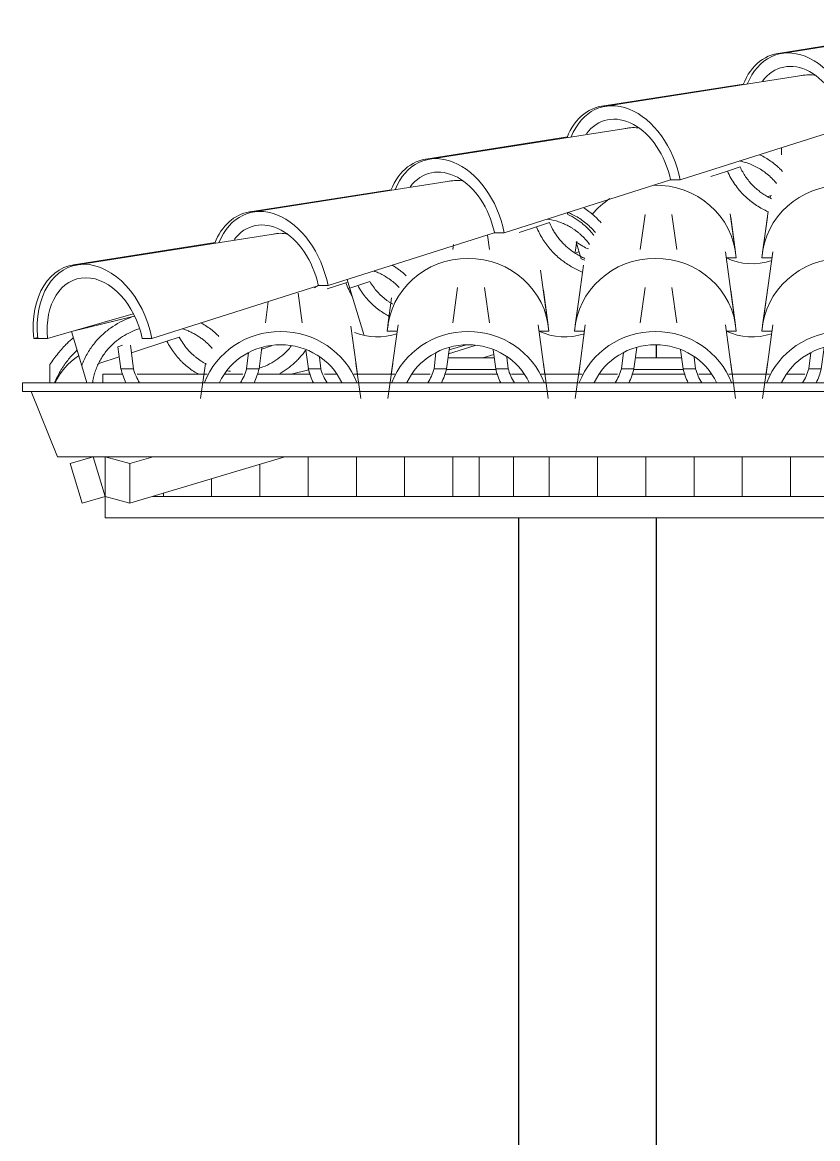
# Model space of a CAD drawing. Header units: millimetres. Extents: x -12976 to 58202, y -2238 to 7407.
# Drawn here: x -11965 to -10811, y 1674 to 3294 of the extents above; entities that cross this region are included whole.
import ezdxf

# ---------------------------------------------------------------- set-up
doc = ezdxf.new("R2010")
doc.units = ezdxf.units.MM
for name, color, linetype, lineweight in [('A-GENM', 13, 'Continuous', 9), ('A-GLAZ-CURT', 52, 'Continuous', 9), ('A-GLAZ-CWMG', 51, 'Continuous', 9), ('A-MASS', 70, 'Continuous', 25), ('A-ROOF', 132, 'Continuous', 9), ('A-ROOF-OTLN', 132, 'Continuous', 9), ('A-ROOF-PATT', 132, 'Continuous', 9), ('S-COLS', 52, 'Continuous', 25)]:
    doc.layers.add(name, color=color, linetype=linetype, lineweight=lineweight)

# ---------------------------------------------------------------- blocks, each defined once
blk = doc.blocks.new('Rectangular Mullion - Ripa-3919994-FACHADA POSTERIOR')
at = {"layer": 'A-GLAZ-CWMG'}
blk.add_line((-11549.1, 2788.7), (-11547.6, 2783.5), dxfattribs=at)
blk = doc.blocks.new('Rectangular Mullion - Ripa-4315949-FACHADA POSTERIOR')
at = {"layer": 'A-GLAZ-CWMG'}
for p, q in [((-11279.9, 2807.1), (-11347, 2807.1)), ((-11008, 2807.1), (-11075.1, 2807.1)), ((-11277.2, 2789.9), (-11349.6, 2789.9)), ((-11005.3, 2789.9), (-11077.7, 2789.9))]:
    blk.add_line(p, q, dxfattribs=at)
blk = doc.blocks.new('Rectangular Mullion - Caibro-3920122-FACHADA POSTERIOR')
at = {"layer": 'A-GLAZ-CWMG'}
for p, q in [((-11321.9, 2825.5), (-11345.5, 2818.4)), ((-11861.9, 2663.5), (-11895, 2653.6)), ((-11844.6, 2606), (-11861.9, 2663.5)), ((-11895, 2653.6), (-11877.7, 2596.1)), ((-11877.7, 2596.1), (-11844.6, 2606))]:
    blk.add_line(p, q, dxfattribs=at)
blk = doc.blocks.new('Rectangular Mullion - Caibro-4315999-FACHADA POSTERIOR')
at = {"layer": 'A-GLAZ-CWMG'}
for p, q in [((-11346.2, 2813), (-11307.3, 2824.7)), ((-11280.5, 2812), (-11296.6, 2807.1)), ((-11844.6, 2663.5), (-11844.6, 2606)), ((-11808.5, 2653.6), (-11844.6, 2663.5)), ((-11583.5, 2663.6), (-11808.5, 2596.1)), ((-11775, 2663.6), (-11808.5, 2653.6)), ((-11808.5, 2596.1), (-11808.5, 2653.6)), ((-11844.6, 2606), (-11808.5, 2596.1))]:
    blk.add_line(p, q, dxfattribs=at)
blk = doc.blocks.new('Rectangular Mullion - Caibro-4316009-FACHADA POSTERIOR')
at = {"layer": 'A-GLAZ-CWMG'}
blk.add_line((-11043.3, 2825.7), (-11044.6, 2825.3), dxfattribs=at)
blk = doc.blocks.new('Rectangular Mullion - Caibro-4315991-FACHADA POSTERIOR')
at = {"layer": 'A-GLAZ-CWMG'}
for p, q in [((-11280.5, 2812), (-11296.6, 2807.1)), ((-11301.7, 2663.5), (-11301.7, 2606)), ((-11251.7, 2663.5), (-11301.7, 2663.5)), ((-11251.7, 2606), (-11251.7, 2663.5)), ((-11301.7, 2606), (-11251.7, 2606))]:
    blk.add_line(p, q, dxfattribs=at)
blk = doc.blocks.new('COLONIAL BASE - COLONIAL BASE-3960684-FACHADA POSTERIOR')
at = {"layer": 'A-GLAZ-CURT'}
for p, q in [((-11863.7, 2852.5), (-11863.8, 2852.4)), ((-11853.8, 2854.9), (-11854, 2854.9)), ((-11843.9, 2857.4), (-11844.3, 2857.3)), ((-11834, 2859.8), (-11834.5, 2859.7)), ((-11824.1, 2862.2), (-11824.7, 2862.1)), ((-11883.4, 2847.6), (-11883.5, 2847.6)), ((-11873.6, 2850), (-11873.6, 2850)), ((-11549.1, 2789.8), (-11574.6, 2783.5))]:
    blk.add_line(p, q, dxfattribs=at)
blk = doc.blocks.new('COLONIAL BASE - COLONIAL BASE-4317782-FACHADA POSTERIOR')
at = {"layer": 'A-GLAZ-CURT'}
for p, q in [((-11293.9, 2908.8), (-11286.8, 2858)), ((-11068.2, 2858), (-11061.1, 2908.8)), ((-11157.3, 2783.5), (-11147.7, 2854.7)), ((-10944.3, 2854.7), (-10934.6, 2783.5)), ((-11281.4, 2818.4), (-11277.7, 2791.1)), ((-11077.3, 2791.1), (-11073.1, 2821.9)), ((-11259.7, 2791.1), (-11261.7, 2808)), ((-11095.3, 2791.1), (-11092.5, 2814.6)), ((-11277.7, 2791.1), (-11259.7, 2791.1)), ((-11155.2, 2798.8), (-11162.4, 2748)), ((-11095.3, 2791.1), (-11077.3, 2791.1)), ((-10929.6, 2748), (-10936.7, 2798.8))]:
    blk.add_line(p, q, dxfattribs=at)
for centre, major_axis, start_param, end_param in [((-11046, 2732.6), (117.5, 0), 0.348057, 2.793536), ((-11046, 2732.6), (97.5, 0), 0.425177, 2.716415), ((-11177.5, 2812.9), (102.8, 0), 3.36491, 3.584479), ((-11177.5, 2812.9), (85.3, 0), 3.411763, 3.68386), ((-11177.5, 2812.9), (85.3, 0), 5.740918, 6.013015), ((-11177.5, 2812.9), (102.8, 0), 5.840299, 6.059868)]:
    blk.add_ellipse(centre, major_axis=major_axis, ratio=0.957826, start_param=start_param, end_param=end_param, dxfattribs=at)
blk = doc.blocks.new('COLONIAL BASE - COLONIAL BASE-V52-FACHADA POSTERIOR')
at = {"layer": 'A-GLAZ-CURT'}
for p, q in [((-11022, 3015), (-11014.9, 2964.1)), ((-10796.3, 2964.1), (-10789.2, 3015)), ((-10891.4, 2845.9), (-10875.8, 2960.8)), ((-10672.4, 2960.8), (-10656.8, 2845.9)), ((-10883.4, 2905), (-10890.5, 2854.2)), ((-10657.7, 2854.2), (-10664.8, 2905)), ((-10877, 2845.9), (-10891.4, 2845.9)), ((-10656.8, 2845.9), (-10671.2, 2845.9))]:
    blk.add_line(p, q, dxfattribs=at)
for centre, major_axis, start_param, end_param in [((-10774.1, 2838.8), (117.5, 0), 0.063873, 3.077719), ((-10905.6, 2919.1), (85.3, 0), 4.253685, 5.051809)]:
    blk.add_ellipse(centre, major_axis=major_axis, ratio=0.957826, start_param=start_param, end_param=end_param, dxfattribs=at)
blk = doc.blocks.new('Colonial cumeeira - hip-4041825-FACHADA POSTERIOR')
at = {"layer": 'A-GENM', "color": 8}
for p, q in [((-10868.1, 3248.7), (-10662.5, 3280.9)), ((-11123.6, 3172), (-10918.1, 3204.2)), ((-11379.2, 3095.4), (-11173.7, 3127.6)), ((-11634.7, 3018.7), (-11429.2, 3050.9)), ((-11890.3, 2942), (-11684.8, 2974.2)), ((-11948, 2835.1), (-11942.3, 2836.7)), ((-11942.4, 2835.1), (-11948, 2835.1))]:
    blk.add_line(p, q, dxfattribs=at)
for centre, start_param, end_param in [((-10841.8, 3134.4), 6.078575, 7.006109), ((-11097.4, 3057.8), 6.078575, 7.006109), ((-11352.9, 2981.1), 6.078575, 7.006109), ((-11608.5, 2904.4), 6.188738, 7.006109), ((-11608.5, 2904.4), 6.078575, 6.188731), ((-11864, 2827.8), 6.078575, 7.585498)]:
    blk.add_ellipse(centre, major_axis=(-33.8, 112.5), ratio=0.691714, start_param=start_param, end_param=end_param, dxfattribs=at)
blk = doc.blocks.new('Colonial cumeeira - hip-4041867-FACHADA POSTERIOR')
at = {"layer": 'A-GENM', "color": 8}
for p, q in [((-10575, 3293.7), (-10862.4, 3248.7)), ((-10830.6, 3217), (-11117.9, 3172)), ((-11009.9, 3065.1), (-10768.7, 3141.7)), ((-11086.2, 3140.4), (-11373.5, 3095.4)), ((-11341.7, 3063.7), (-11629.1, 3018.7)), ((-11265.4, 2988.4), (-11024.3, 3065)), ((-11024, 3065.1), (-11009.9, 3065.1)), ((-11597.3, 2987), (-11884.6, 2942)), ((-11521, 2911.8), (-11279.9, 2988.3)), ((-11279.6, 2988.4), (-11265.4, 2988.4)), ((-11776.5, 2835.1), (-11535.6, 2911.6)), ((-11535.2, 2911.8), (-11521, 2911.8)), ((-11803.8, 2870.6), (-11891.5, 2845.6)), ((-11942.4, 2835.1), (-11928.2, 2835.1)), ((-11893.4, 2845.1), (-11928.2, 2835.1)), ((-11790.7, 2835.1), (-11776.5, 2835.1))]:
    blk.add_line(p, q, dxfattribs=at)
for centre, major_axis, start_param, end_param in [((-10836.1, 3134.4), (-33.8, 112.5), 4.571652, 6.997772), ((-10836.1, 3134.4), (-28, 93.4), 4.598502, 6.758933), ((-10808.2, 3119.8), (-28.7, 95.8), 5.937786, 6.240974), ((-11091.7, 3057.8), (-33.8, 112.5), 4.571652, 6.997772), ((-11091.7, 3057.8), (-28, 93.4), 4.593356, 6.758933), ((-11063.8, 3043.1), (-28.7, 95.8), 5.937786, 6.240974), ((-11347.2, 2981.1), (-33.8, 112.5), 4.571652, 6.997772), ((-11347.2, 2981.1), (-28, 93.4), 4.59311, 6.758933), ((-11319.3, 2966.5), (-28.7, 95.8), 5.937786, 6.240974), ((-11602.8, 2904.4), (-33.8, 112.5), 4.571652, 6.997772), ((-11602.8, 2904.4), (-28, 93.4), 4.598221, 6.758933), ((-11574.9, 2889.8), (-28.7, 95.8), 5.937786, 6.240974), ((-11858.3, 2827.8), (-33.8, 112.5), 4.571652, 7.585498), ((-11858.3, 2827.8), (-28, 93.4), 4.584778, 7.572372)]:
    blk.add_ellipse(centre, major_axis=major_axis, ratio=0.691714, start_param=start_param, end_param=end_param, dxfattribs=at)

msp = doc.modelspace()

# ---------------------------------------------------------------- hatches: boundary and pattern name
at = {"layer": 'A-ROOF-PATT'}
h = msp.add_hatch(dxfattribs=at)
h.set_pattern_fill('FP_2', color=256, style=0, pattern_type=2)
h.set_pattern_definition([(90, (0, 8754.066), (-70, 4e-15), [])])
h.paths.add_polyline_path([(-6226, 2606), (-5965.8, 2606), (-5965.8, 2663.6), (-6508.7, 2663.5), (-6508.7, 2606), (-6270.7, 2606)])
h.paths.add_polyline_path([(-11724.1, 2606), (-11301.7, 2606), (-11301.7, 2663.6), (-11583.5, 2663.6), (-11775.4, 2606)])
h.paths.add_polyline_path([(-11251.7, 2606), (-10708.9, 2606), (-10708.9, 2663.6), (-11251.7, 2663.5)])
h.paths.add_polyline_path([(-10658.9, 2606), (-10116, 2606), (-10116, 2663.6), (-10658.9, 2663.5)])
h.paths.add_polyline_path([(-1815.6, 2606), (-1815.6, 2663.6), (-2358.5, 2663.5), (-2358.5, 2606), (-1845.4, 2606)])
h.paths.add_polyline_path([(-10066, 2606), (-9523.1, 2606), (-9523.1, 2663.6), (-10066, 2663.5)])
h.paths.add_polyline_path([(-9473.1, 2606), (-8930.2, 2606), (-8930.2, 2663.6), (-9473.1, 2663.5)])
h.paths.add_polyline_path([(-8880.2, 2606), (-8337.3, 2606), (-8337.3, 2663.6), (-8880.2, 2663.5)])
h.paths.add_polyline_path([(-8287.3, 2606), (-7744.4, 2606), (-7744.4, 2663.6), (-8287.3, 2663.5)])
h.paths.add_polyline_path([(-7694.4, 2606), (-7151.6, 2606), (-7151.6, 2663.6), (-7694.4, 2663.5)])
h.paths.add_polyline_path([(-7101.6, 2606), (-6558.7, 2606), (-6558.7, 2663.6), (-7101.6, 2663.5)])
h.paths.add_polyline_path([(-2426.5, 2606), (-2408.5, 2606), (-2408.5, 2663.6), (-2951.4, 2663.5), (-2951.4, 2606), (-2515.9, 2606)])
h.paths.add_polyline_path([(-5915.8, 2606), (-5372.9, 2606), (-5372.9, 2663.6), (-5915.8, 2663.5)])
h.paths.add_polyline_path([(-5322.9, 2606), (-4780, 2606), (-4780, 2663.6), (-5322.9, 2663.5)])
h.paths.add_polyline_path([(-4730, 2606), (-4187.1, 2606), (-4187.1, 2663.6), (-4730, 2663.5)])
h.paths.add_polyline_path([(-4137.1, 2606), (-3594.3, 2606), (-3594.3, 2663.6), (-4137.1, 2663.5)])
h.paths.add_polyline_path([(-3544.3, 2606), (-3001.4, 2606), (-3001.4, 2663.6), (-3544.3, 2663.5)])
h.paths.add_polyline_path([(-5064.4, 2807.1), (-5026.4, 2807.1), (-5027.9, 2818.4), (-5041.2, 2823.2), (-5064.4, 2826), (-5088.4, 2823.1), (-5091.5, 2821.9), (-5093.5, 2807.1), (-5078.6, 2807.1)])
h.paths.add_polyline_path([(-2918.4, 2807.1), (-2851.2, 2807.1), (-2852.7, 2818.4), (-2866.1, 2823.2), (-2889.2, 2826), (-2913.3, 2823.1), (-2916.4, 2821.9), (-2918.2, 2808.3)])
h.paths.add_polyline_path([(-9131.5, 2807.1), (-9104.7, 2807.1), (-9106.3, 2818.4), (-9119.6, 2823.2), (-9142.7, 2826), (-9166.8, 2823.1), (-9169.9, 2821.9), (-9171.9, 2807.1), (-9142.7, 2807.1)])
h.paths.add_polyline_path([(-7790.5, 2807.1), (-7745.3, 2807.1), (-7746.8, 2818.4), (-7760.2, 2823.2), (-7783.3, 2826), (-7807.3, 2823.1), (-7810.4, 2821.9), (-7812.4, 2807.1), (-7797.5, 2807.1)])
h.paths.add_polyline_path([(-5298.2, 2807.1), (-5299.8, 2818.4), (-5313.1, 2823.2), (-5322.9, 2824.4), (-5322.9, 2807.1), (-5307.1, 2807.1)])
h.paths.add_polyline_path([(-3403.8, 2807.1), (-3395, 2807.1), (-3396.5, 2818.4), (-3409.9, 2823.2), (-3433, 2826), (-3457, 2823.1), (-3460.1, 2821.9), (-3462.1, 2807.1), (-3409, 2807.1)])
h.paths.add_polyline_path([(-1830.8, 2807.1), (-1815.6, 2807.1), (-1815.9, 2824.3), (-1825.7, 2823.1), (-1828.8, 2821.9), (-1829.8, 2814.6)])
h.paths.add_polyline_path([(-2102.7, 2807.1), (-2035.5, 2807.1), (-2037.1, 2818.4), (-2050.4, 2823.2), (-2073.6, 2826), (-2097.6, 2823.1), (-2100.7, 2821.9), (-2101.7, 2814.6)])
h.paths.add_polyline_path([(-3938.8, 2807.1), (-3940.3, 2818.4), (-3952.8, 2823.1), (-3976.8, 2826), (-4000.8, 2823.1), (-4003.9, 2821.9), (-4005.9, 2807.1), (-3946.3, 2807.1)])
h.paths.add_polyline_path([(-5570.1, 2807.1), (-5571.7, 2818.4), (-5585, 2823.2), (-5608.1, 2826), (-5632.2, 2823.1), (-5635.3, 2821.9), (-5637.3, 2807.1), (-5578.9, 2807.1)])
h.paths.add_polyline_path([(-11022.9, 2807.1), (-11008, 2807.1), (-11009.5, 2818.4), (-11022.9, 2823.2), (-11044.6, 2825.3), (-11044.6, 2807.1), (-11033.2, 2807.1)])
h.paths.add_polyline_path([(-8880.2, 2807.1), (-8832.8, 2807.1), (-8834.4, 2818.4), (-8847.7, 2823.2), (-8870.9, 2826), (-8880.2, 2824.9), (-8880.2, 2823.1)])
h.paths.add_polyline_path([(-9385.4, 2807.1), (-9376.6, 2807.1), (-9378.2, 2818.4), (-9391.5, 2823.2), (-9414.6, 2826), (-9438.7, 2823.1), (-9441.8, 2821.9), (-9443.8, 2807.1), (-9390.6, 2807.1)])
h.paths.add_polyline_path([(-4792.5, 2807.1), (-4780, 2807.1), (-4780, 2824.5), (-4792.5, 2826), (-4816.5, 2823.1), (-4819.6, 2821.9), (-4821.6, 2807.1), (-4806.7, 2807.1)])
h.paths.add_polyline_path([(-9929.2, 2807.1), (-9920.4, 2807.1), (-9921.9, 2818.4), (-9936.1, 2823.3), (-9958.4, 2826), (-9982.4, 2823.1), (-9985.5, 2821.9), (-9987.5, 2807.1), (-9934.4, 2807.1)])
h.paths.add_polyline_path([(-5842, 2807.1), (-5843.6, 2818.4), (-5856.9, 2823.2), (-5880, 2826), (-5904.1, 2823.1), (-5907.2, 2821.9), (-5909.2, 2807.1), (-5850.8, 2807.1)])
h.paths.add_polyline_path([(-6122.7, 2807.1), (-6113.9, 2807.1), (-6115.5, 2818.4), (-6128.8, 2823.2), (-6151.9, 2826), (-6176, 2823.1), (-6179.1, 2821.9), (-6181.1, 2807.1), (-6127.9, 2807.1)])
h.paths.add_polyline_path([(-3666.9, 2807.1), (-3668.4, 2818.4), (-3680.9, 2823.1), (-3704.9, 2826), (-3728.9, 2823.1), (-3732, 2821.9), (-3734, 2807.1), (-3675.7, 2807.1)])
h.paths.add_polyline_path([(-10788.3, 2807.1), (-10736.1, 2807.1), (-10737.6, 2818.4), (-10750.1, 2823.1), (-10774.1, 2826), (-10798.1, 2823.1), (-10801.2, 2821.9), (-10803.2, 2807.1), (-10798.1, 2807.1)])
h.paths.add_polyline_path([(-8599, 2807.1), (-8560.9, 2807.1), (-8562.5, 2818.4), (-8575.8, 2823.2), (-8599, 2826), (-8623, 2823.1), (-8626.1, 2821.9), (-8628.1, 2807.1), (-8613.2, 2807.1)])
h.paths.add_polyline_path([(-2617.3, 2807.1), (-2584.6, 2807.1), (-2584.6, 2819.8), (-2594.2, 2823.2), (-2617.3, 2826), (-2641.4, 2823.1), (-2644.5, 2821.9), (-2646.5, 2807.1), (-2631.6, 2807.1)])
h.paths.add_polyline_path([(-6394.6, 2807.1), (-6385.8, 2807.1), (-6387.3, 2818.4), (-6400.7, 2823.2), (-6423.8, 2826), (-6449.5, 2822.5), (-6450.9, 2821.9), (-6453, 2807.1), (-6399.8, 2807.1)])
h.paths.add_polyline_path([(-10526.2, 2807.1), (-10464.2, 2807.1), (-10465.7, 2818.4), (-10478.2, 2823.1), (-10502.2, 2826), (-10526.2, 2823.1), (-10529.3, 2821.9), (-10531.3, 2807.1)])
h.paths.add_polyline_path([(-4520.6, 2807.1), (-4482.6, 2807.1), (-4484.1, 2818.4), (-4497.5, 2823.2), (-4520.6, 2826), (-4544.6, 2823.1), (-4547.7, 2821.9), (-4549.7, 2807.1), (-4534.8, 2807.1)])
h.paths.add_polyline_path([(-2316.2, 2807.1), (-2307.4, 2807.1), (-2309, 2818.4), (-2322.3, 2823.2), (-2345.4, 2826), (-2358.5, 2824.4), (-2358.5, 2807.1), (-2321.4, 2807.1)])
h.paths.add_polyline_path([(-8337.3, 2807.1), (-8337.3, 2824.8), (-8351.1, 2823.1), (-8354.2, 2821.9), (-8356.2, 2807.1), (-8341.3, 2807.1)])
h.paths.add_polyline_path([(-6666.5, 2807.1), (-6657.7, 2807.1), (-6659.2, 2818.4), (-6673, 2823.3), (-6695.7, 2826), (-6714.6, 2823.7), (-6714.6, 2807.1), (-6671.7, 2807.1)])
h.paths.add_polyline_path([(-3190.3, 2807.1), (-3123.1, 2807.1), (-3124.6, 2818.4), (-3138, 2823.2), (-3161.1, 2826), (-3186.4, 2822.6), (-3188.2, 2821.9), (-3189.2, 2814.6)])
h.paths.add_polyline_path([(-9657.3, 2807.1), (-9648.5, 2807.1), (-9650, 2818.4), (-9663.4, 2823.2), (-9686.5, 2826), (-9712.6, 2822.3), (-9713.7, 2821.9), (-9715.7, 2807.1), (-9662.5, 2807.1)])
h.paths.add_polyline_path([(-4277.8, 2807.1), (-4210.7, 2807.1), (-4212.2, 2818.4), (-4224.7, 2823.1), (-4248.7, 2826), (-4272.7, 2823.1), (-4275.8, 2821.9), (-4276.8, 2814.6)])
h.paths.add_polyline_path([(-7525.6, 2807.1), (-7473.4, 2807.1), (-7474.9, 2818.4), (-7487.4, 2823.1), (-7511.4, 2826), (-7535.4, 2823.1), (-7538.5, 2821.9), (-7540.5, 2807.1), (-7535.4, 2807.1)])
h.paths.add_polyline_path([(-6929.6, 2807.1), (-6931.1, 2818.4), (-6943.6, 2823.1), (-6967.6, 2826), (-6991.6, 2823.1), (-6994.7, 2821.9), (-6996.7, 2807.1), (-6938.4, 2807.1)])
h.paths.add_polyline_path([(-8069.4, 2807.1), (-8017.2, 2807.1), (-8018.7, 2818.4), (-8032, 2823.2), (-8055.2, 2826), (-8079.2, 2823.1), (-8082.3, 2821.9), (-8084.3, 2807.1), (-8079.2, 2807.1)])
h.paths.add_polyline_path([(-10254.3, 2807.1), (-10192.3, 2807.1), (-10193.8, 2818.4), (-10206.3, 2823.1), (-10230.3, 2826), (-10254.3, 2823.1), (-10257.4, 2821.9), (-10259.4, 2807.1)])
h.paths.add_polyline_path([(-7201.5, 2807.1), (-7203, 2818.4), (-7215.5, 2823.1), (-7239.5, 2826), (-7263.5, 2823.1), (-7266.6, 2821.9), (-7268.6, 2807.1), (-7209.4, 2807.1)])

# ---------------------------------------------------------------- linework, layer by layer
at = {"layer": 'A-GLAZ-CURT'}
for p, q in [((-10863, 3111.3), (-10863, 3101.5)), ((-10965.6, 3070.1), (-10941.6, 3078)), ((-10941.6, 3078), (-10923.2, 3084)), ((-10882.4, 3041), (-10877.6, 3042.5)), ((-10879.5, 3039.4), (-10879.2, 3041.7)), ((-11173, 3015), (-11173.8, 3017.7)), ((-11173, 3015), (-11172.9, 3014.9)), ((-11068.2, 2964.1), (-11061.1, 3015)), ((-10937.4, 3016.1), (-10928.7, 2952.1)), ((-10891.4, 2952.1), (-10882.3, 3019.1)), ((-11242.2, 2989.2), (-11218.5, 2997)), ((-11218.5, 2997), (-11199.7, 3003.1)), ((-10929.6, 2960.3), (-10936.7, 3011.2)), ((-10883.4, 3011.2), (-10890.5, 2960.3)), ((-11289.6, 2985), (-11286.8, 2964.1)), ((-11243.6, 2988.8), (-11242.2, 2989.2)), ((-11340.1, 2964.1), (-11339.2, 2971.2)), ((-11160.1, 2976.3), (-11162.4, 2960.3)), ((-11153.7, 2950.6), (-11160.9, 2974.7)), ((-11162.3, 2959), (-11157, 2960.7)), ((-10944.3, 2960.8), (-10928.7, 2845.9)), ((-10942.3, 2952.1), (-10943.1, 2952.1)), ((-10928.7, 2952.1), (-10941.9, 2952.1)), ((-10877, 2952.1), (-10891.4, 2952.1)), ((-11212.6, 2934.3), (-11200.6, 2845.9)), ((-11163.2, 2845.9), (-11150.3, 2941.6)), ((-11522.4, 2907.2), (-11495.3, 2916)), ((-11495.3, 2916), (-11492.1, 2917.1)), ((-11492.2, 2917.4), (-11493.3, 2921)), ((-11492.1, 2917.1), (-11486, 2896.7)), ((-11477.9, 2912.1), (-11460.4, 2917.8)), ((-11564.6, 2900.9), (-11558.6, 2858)), ((-11489.5, 2908.3), (-11477.9, 2912.1)), ((-11340.1, 2858), (-11333, 2908.8)), ((-11201.5, 2854.2), (-11208.6, 2905)), ((-11155.2, 2905), (-11162.4, 2854.2)), ((-10929.6, 2854.2), (-10936.7, 2905)), ((-11612, 2858), (-11607.7, 2888.8)), ((-11469.3, 2840.9), (-11486, 2896.7)), ((-11428.7, 2893.9), (-11434.3, 2854.2)), ((-11802.4, 2867.6), (-11893.4, 2845.1)), ((-11863.7, 2852.5), (-11863.8, 2852.4)), ((-11863.7, 2852.5), (-11863.8, 2852.4)), ((-11863.7, 2852.5), (-11863.8, 2852.4)), ((-11853.8, 2854.9), (-11854, 2854.9)), ((-11853.8, 2854.9), (-11854, 2854.9)), ((-11853.8, 2854.9), (-11854, 2854.9)), ((-11843.9, 2857.4), (-11844.3, 2857.3)), ((-11843.9, 2857.4), (-11844.3, 2857.3)), ((-11843.9, 2857.4), (-11844.3, 2857.3)), ((-11834, 2859.8), (-11834.5, 2859.7)), ((-11834, 2859.8), (-11834.5, 2859.7)), ((-11834, 2859.8), (-11834.5, 2859.7)), ((-11824.1, 2862.2), (-11824.7, 2862.1)), ((-11824.1, 2862.2), (-11824.7, 2862.1)), ((-11824.1, 2862.2), (-11824.7, 2862.1)), ((-11487.9, 2853.1), (-11478.4, 2783.5)), ((-11435.1, 2845.9), (-11433.9, 2854.9)), ((-11429.2, 2783.5), (-11419.5, 2854.9)), ((-11216.2, 2854.7), (-11206.5, 2783.5)), ((-11893.4, 2845.1), (-11878.5, 2795.5)), ((-11883.4, 2847.6), (-11883.5, 2847.6)), ((-11883.4, 2847.6), (-11883.5, 2847.6)), ((-11883.4, 2847.6), (-11883.5, 2847.6)), ((-11873.6, 2850), (-11873.6, 2850)), ((-11873.6, 2850), (-11873.6, 2850)), ((-11873.6, 2850), (-11873.6, 2850)), ((-11754.8, 2831.1), (-11736.9, 2837)), ((-11420.8, 2845.9), (-11435.1, 2845.9)), ((-11200.6, 2845.9), (-11215, 2845.9)), ((-11148.9, 2845.9), (-11163.2, 2845.9)), ((-10928.7, 2845.9), (-10943.1, 2845.9)), ((-11819.1, 2825.3), (-11825.8, 2823.2)), ((-11825.8, 2823.2), (-11821.5, 2791.1)), ((-11803.4, 2791.1), (-11807.6, 2825.6)), ((-11806.2, 2814.3), (-11754.8, 2831.1)), ((-11621.1, 2791.1), (-11616.9, 2821.9)), ((-11603.2, 2824.4), (-11617.2, 2819.8)), ((-11553.3, 2818.3), (-11549.6, 2791.1)), ((-11349.2, 2791.1), (-11345, 2821.9)), ((-11853.7, 2798.8), (-11823.9, 2808.5)), ((-11639.1, 2791.1), (-11636.3, 2814.6)), ((-11531.6, 2791.1), (-11533.6, 2808)), ((-11367.2, 2791.1), (-11364.4, 2814.6)), ((-11924.5, 2770.8), (-11924.5, 2797.1)), ((-11871.1, 2770.8), (-11878.5, 2795.5)), ((-11821.5, 2791.1), (-11803.4, 2791.1)), ((-11699, 2798.8), (-11706.2, 2748)), ((-11639.1, 2791.1), (-11621.1, 2791.1)), ((-11549.1, 2789.8), (-11574.6, 2783.5)), ((-11549.1, 2789.8), (-11574.6, 2783.5)), ((-11549.6, 2791.1), (-11531.6, 2791.1)), ((-11473.4, 2748), (-11480.5, 2798.8)), ((-11427.1, 2798.8), (-11434.3, 2748)), ((-11367.2, 2791.1), (-11349.2, 2791.1)), ((-11201.5, 2748), (-11208.6, 2798.8))]:
    msp.add_line(p, q, dxfattribs=at)
for centre, major_axis, start_param, end_param in [((-11046, 2944.9), (117.5, 0), 0.063873, 1.600315), ((-10774.1, 2944.9), (117.5, 0), 0.063873, 3.077719), ((-11046, 2944.9), (117.5, 0), 2.167606, 2.46675), ((-11317.9, 2838.8), (117.5, 0), 0.063873, 3.077719), ((-11046, 2838.8), (117.5, 0), 0.063873, 3.077719), ((-10905.6, 3025.2), (85.3, 0), 4.253685, 5.051809), ((-11589.8, 2732.6), (117.5, 0), 0.348057, 2.793536), ((-11449.4, 2919.1), (85.3, 0), 4.310296, 5.051809), ((-11317.9, 2732.6), (117.5, 0), 0.348057, 2.793536), ((-11177.5, 2919.1), (85.3, 0), 4.253685, 5.051809), ((-11589.8, 2732.6), (97.5, 0), 0.425177, 2.716415), ((-11317.9, 2732.6), (97.5, 0), 0.425177, 2.716415), ((-11828.2, 2732.6), (97.5, 0), 2.167008, 2.717972), ((-11721.3, 2812.9), (102.8, 0), 3.36491, 3.584479), ((-11721.3, 2812.9), (85.3, 0), 3.411763, 3.68386), ((-11721.3, 2812.9), (85.3, 0), 5.740918, 6.013015), ((-11721.3, 2812.9), (102.8, 0), 5.840299, 6.059868), ((-11449.4, 2812.9), (102.8, 0), 3.36491, 3.584479), ((-11449.4, 2812.9), (85.3, 0), 3.411763, 3.68386), ((-11449.4, 2812.9), (85.3, 0), 5.740918, 6.013015), ((-11449.4, 2812.9), (102.8, 0), 5.840299, 6.059868)]:
    msp.add_ellipse(centre, major_axis=major_axis, ratio=0.957826, start_param=start_param, end_param=end_param, dxfattribs=at)
for points, knots in [([(-10894.8, 3101.7), (-10893.2, 3101), (-10889.1, 3098.9), (-10882.6, 3095), (-10875.3, 3090), (-10869.4, 3085.1), (-10864.9, 3080.9), (-10862.6, 3078.6), (-10861.5, 3077.5)], [-0.2007436, -0.2007436, -0.2007436, -0.2007436, -0.1842105, -0.1578947, -0.1315789, -0.1052632, -0.0921053, -0.0789474, -0.0789474, -0.0789474, -0.0789474]), ([(-10881.8, 3018.7), (-10882.8, 3019.1), (-10886.5, 3020.8), (-10893.1, 3024.2), (-10901.3, 3029.3), (-10907.9, 3034.3), (-10913.1, 3038.7), (-10916.8, 3042.2), (-10920.5, 3045.9), (-10925.2, 3051.2), (-10930.8, 3058.4), (-10936.6, 3067.7), (-10940, 3074.4), (-10941.6, 3078)], [-0.3473325, -0.3473325, -0.3473325, -0.3473325, -0.3333333, -0.2916667, -0.25, -0.2083333, -0.1875, -0.1666667, -0.1458333, -0.125, -0.0833333, -0.0416667, 0, 0, 0, 0]), ([(-10870.5, 3060.1), (-10871.6, 3061.5), (-10874.8, 3065.3), (-10879.5, 3069.8), (-10884.2, 3073.9), (-10889.1, 3077.7), (-10894.2, 3080.9), (-10899.3, 3083.8), (-10904.5, 3086.4), (-10911.1, 3089.1), (-10917.9, 3091.3), (-10922.1, 3092.3), (-10923.7, 3092.6)], [-0.9510899, -0.9510899, -0.9510899, -0.9510899, -0.9338235, -0.9007353, -0.8841912, -0.8676471, -0.8345588, -0.8180147, -0.8014706, -0.7683824, -0.7352941, -0.7155205, -0.7155205, -0.7155205, -0.7155205]), ([(-10923.2, 3084), (-10920.8, 3078.9), (-10916.7, 3071.8), (-10910.5, 3063.4), (-10905.5, 3057.7), (-10900, 3052.5), (-10895.2, 3048.7), (-10891.4, 3045.8), (-10887.5, 3043.1), (-10882.9, 3040.4), (-10879.3, 3038.6), (-10877.7, 3037.8)], [-1, -1, -1, -1, -0.9305556, -0.8958333, -0.8611111, -0.8263889, -0.7916667, -0.7743056, -0.7569444, -0.7222222, -0.6954084, -0.6954084, -0.6954084, -0.6954084]), ([(-11173, 3018.1), (-11171.2, 3017.3), (-11166.8, 3015.3), (-11159.7, 3011.5), (-11153.3, 3007.3), (-11148.3, 3003.5), (-11143.3, 2999.5), (-11138.2, 2994.7), (-11134.5, 2990.6), (-11133.1, 2989)], [-0.1964009, -0.1964009, -0.1964009, -0.1964009, -0.1764706, -0.1470588, -0.1176471, -0.1029412, -0.0882353, -0.0588235, -0.0394825, -0.0394825, -0.0394825, -0.0394825]), ([(-11135.4, 2984.6), (-11136.2, 2985.7), (-11137.7, 2987.5), (-11139.8, 2990), (-11143.6, 2994.3), (-11148.7, 2999.2), (-11155.3, 3004.4), (-11163, 3009.8), (-11168.9, 3013.1), (-11173, 3015)], [-0.6789013, -0.6789013, -0.6789013, -0.6789013, -0.625, -0.5875, -0.55, -0.4, -0.3, -0.2, 0, 0, 0, 0]), ([(-11150.2, 3024.8), (-11147.6, 3023.2), (-11141.1, 3018.6), (-11132.5, 3011.2), (-11126.8, 3005.2), (-11124.8, 3002.9)], [-0.6611401, -0.6611401, -0.6611401, -0.6611401, -0.5714286, -0.4285714, -0.3464933, -0.3464933, -0.3464933, -0.3464933]), ([(-11151.7, 2931.3), (-11152.6, 2931.7), (-11158.5, 2934.1), (-11167, 2938.4), (-11176.8, 2944.8), (-11184, 2950.2), (-11190.9, 2956.3), (-11197.5, 2963.1), (-11203.7, 2970.6), (-11209.3, 2978.8), (-11214.3, 2987.5), (-11217.1, 2993.8), (-11218.5, 2997)], [-0.6463802, -0.6463802, -0.6463802, -0.6463802, -0.625, -0.5, -0.4375, -0.375, -0.3125, -0.25, -0.1875, -0.125, -0.0625, 0, 0, 0, 0]), ([(-11141.6, 2971.2), (-11142.3, 2972.3), (-11144.8, 2975.7), (-11149.4, 2981.1), (-11154.6, 2986), (-11159, 2989.6), (-11162.2, 2992.1), (-11165.6, 2994.4), (-11170.2, 2997.2), (-11175.9, 3000.2), (-11183, 3003.3), (-11192, 3006.3), (-11198.7, 3007.7), (-11203, 3008.4)], [-0.9817734, -0.9817734, -0.9817734, -0.9817734, -0.96875, -0.9375, -0.90625, -0.890625, -0.875, -0.859375, -0.84375, -0.8125, -0.78125, -0.75, -0.69326, -0.69326, -0.69326, -0.69326]), ([(-11199.7, 3003.1), (-11197.9, 2998.8), (-11194.8, 2992.8), (-11190.1, 2985.3), (-11186.2, 2980.1), (-11182.6, 2976), (-11179.8, 2972.9), (-11176.8, 2970), (-11173, 2966.5), (-11167.7, 2962.3), (-11161.8, 2958.2), (-11155.1, 2954.3), (-11150.5, 2952.1), (-11148.2, 2951.1)], [-1, -1, -1, -1, -0.8928571, -0.8392857, -0.7857143, -0.7321429, -0.7053571, -0.6785714, -0.625, -0.5714286, -0.5, -0.4285714, -0.3554823, -0.3554823, -0.3554823, -0.3554823]), ([(-11160.9, 2974.7), (-11157.8, 2972.6), (-11151.9, 2969), (-11145.9, 2966.1), (-11143.1, 2964.9)], [-1, -1, -1, -1, -0.95, -0.90588399, -0.90588399, -0.90588399, -0.90588399]), ([(-11417.7, 2908.9), (-11418.7, 2909.9), (-11421.7, 2913), (-11427.1, 2917.7), (-11434, 2922.7), (-11441, 2927), (-11447.9, 2930.4), (-11452.4, 2932.2), (-11454.5, 2933)], [-0.8232557, -0.8232557, -0.8232557, -0.8232557, -0.8, -0.75, -0.7, -0.65, -0.6, -0.556929, -0.556929, -0.556929, -0.556929]), ([(-11427.9, 2941.4), (-11427.5, 2941.2), (-11425.6, 2940.1), (-11422.2, 2937.8), (-11417.6, 2934.6), (-11413.2, 2931.1), (-11409.8, 2928.1), (-11407.9, 2926.4), (-11407.5, 2925.9)], [-0.3399924, -0.3399924, -0.3399924, -0.3399924, -0.3333333, -0.3055556, -0.2777778, -0.25, -0.2222222, -0.2126019, -0.2126019, -0.2126019, -0.2126019]), ([(-11460.4, 2917.8), (-11458.8, 2915.1), (-11455.3, 2909.8), (-11449.6, 2902.7), (-11444.3, 2897.4), (-11439.8, 2893.6), (-11436.5, 2891), (-11433, 2888.5), (-11430.2, 2886.7), (-11428.6, 2885.7), (-11428.1, 2885.5)], [-1, -1, -1, -1, -0.96875, -0.9375, -0.90625, -0.890625, -0.875, -0.859375, -0.84375, -0.837527, -0.837527, -0.837527, -0.837527]), ([(-11431.2, 2866.8), (-11433.4, 2867.9), (-11438.1, 2870.5), (-11445.4, 2875.2), (-11451.6, 2880), (-11456.3, 2884.2), (-11461, 2888.8), (-11466.6, 2894.9), (-11472.5, 2903), (-11476.2, 2909), (-11477.9, 2912.1)], [-0.1898758, -0.1898758, -0.1898758, -0.1898758, -0.1666667, -0.1388889, -0.1111111, -0.0972222, -0.0833333, -0.0555556, -0.0277778, 0, 0, 0, 0]), ([(-11878.5, 2795.5), (-11876.3, 2801.4), (-11871.1, 2812.7), (-11861.2, 2827.3), (-11849.7, 2839.9), (-11832.8, 2853.9), (-11816.6, 2862.5), (-11804.5, 2866.7), (-11802.4, 2867.3)], [-1, -1, -1, -1, -0.9375, -0.875, -0.8125, -0.75, -0.625, -0.5987126, -0.5987126, -0.5987126, -0.5987126]), ([(-11705.6, 2858), (-11705.3, 2857.8), (-11702.3, 2856.1), (-11696.8, 2852.7), (-11690.4, 2848), (-11685.4, 2843.8), (-11682.2, 2840.8), (-11680.2, 2838.9), (-11679.4, 2838.1)], [-0.2223852, -0.2223852, -0.2223852, -0.2223852, -0.21875, -0.1875, -0.15625, -0.140625, -0.125, -0.1144982, -0.1144982, -0.1144982, -0.1144982]), ([(-11924.5, 2797.1), (-11920.8, 2802.9), (-11912.9, 2813.9), (-11901.3, 2826.6), (-11893.7, 2833.6), (-11890.7, 2836.2)], [-1, -1, -1, -1, -0.9375, -0.875, -0.8344529, -0.8344529, -0.8344529, -0.8344529]), ([(-11795.4, 2849.1), (-11799.4, 2847.8), (-11811.9, 2842.9), (-11827.4, 2833), (-11839.4, 2821), (-11845.6, 2813.1), (-11849.8, 2806.7), (-11853.7, 2799.9), (-11856.5, 2793.7), (-11858.4, 2788.6), (-11859.7, 2784.6), (-11860.8, 2780.5), (-11861.7, 2776.3), (-11862.3, 2773.1), (-11862.5, 2771.3), (-11862.6, 2771)], [-0.4953428, -0.4953428, -0.4953428, -0.4953428, -0.4444444, -0.3333333, -0.2777778, -0.25, -0.2222222, -0.1944444, -0.1666667, -0.1527778, -0.1388889, -0.125, -0.1111111, -0.0972222, -0.0940967, -0.0940967, -0.0940967, -0.0940967]), ([(-11736.9, 2837), (-11735.2, 2833.8), (-11731.5, 2827.7), (-11725.3, 2819.5), (-11719.4, 2813.5), (-11714.5, 2809.2), (-11709.6, 2805.3), (-11704.3, 2801.8), (-11699.9, 2799.2), (-11698.1, 2798.3), (-11697.6, 2798)], [-1, -1, -1, -1, -0.9669118, -0.9338235, -0.9007353, -0.8841912, -0.8676471, -0.8345588, -0.8180147, -0.8120707, -0.8120707, -0.8120707, -0.8120707]), ([(-11689, 2820.7), (-11689.7, 2821.6), (-11691.9, 2824), (-11695, 2827.1), (-11698.1, 2829.9), (-11701.4, 2832.7), (-11705.5, 2835.8), (-11710.6, 2839.2), (-11715.7, 2842.2), (-11721, 2844.8), (-11726.3, 2847.1), (-11730.1, 2848.5), (-11732.2, 2849.2), (-11732.5, 2849.3)], [-0.9268813, -0.9268813, -0.9268813, -0.9268813, -0.9166667, -0.8958333, -0.8854167, -0.875, -0.8541667, -0.8333333, -0.8125, -0.7916667, -0.7708333, -0.75, -0.7466181, -0.7466181, -0.7466181, -0.7466181]), ([(-11885.3, 2818.1), (-11886.9, 2816.5), (-11890.5, 2812.9), (-11896, 2806.8), (-11900.7, 2800.9), (-11904.2, 2795.9), (-11906.8, 2792), (-11909.3, 2788), (-11911.6, 2783.9), (-11913.8, 2779.7), (-11915.9, 2775.3), (-11917.2, 2772.4), (-11917.8, 2771)], [-0.2583956, -0.2583956, -0.2583956, -0.2583956, -0.2352941, -0.2058824, -0.1764706, -0.1617647, -0.1470588, -0.1323529, -0.1176471, -0.1029412, -0.0882353, -0.0742289, -0.0742289, -0.0742289, -0.0742289]), ([(-11708.8, 2783.2), (-11711.3, 2784.5), (-11716.3, 2787.5), (-11723.6, 2792.8), (-11729.6, 2797.9), (-11734.2, 2802.3), (-11738.8, 2807.1), (-11744.1, 2813.5), (-11749.8, 2821.9), (-11753.2, 2828), (-11754.8, 2831.1)], [-0.1828061, -0.1828061, -0.1828061, -0.1828061, -0.1578947, -0.1315789, -0.1052632, -0.0921053, -0.0789474, -0.0526316, -0.0263158, 0, 0, 0, 0]), ([(-11620.7, 2791.9), (-11619, 2792.5), (-11608.4, 2796.3), (-11594.3, 2804.2), (-11581.4, 2815.8), (-11576.2, 2821.7), (-11574.5, 2823.9)], [-0.4938755, -0.4938755, -0.4938755, -0.4938755, -0.4705882, -0.3529412, -0.2941176, -0.2618498, -0.2618498, -0.2618498, -0.2618498]), ([(-11553.5, 2818.1), (-11554, 2817.3), (-11556, 2814.6), (-11559.6, 2810.1), (-11564.4, 2804.7), (-11571.2, 2798.1), (-11580.3, 2790.7), (-11588.2, 2785.7), (-11592.3, 2783.4)], [-0.7551242, -0.7551242, -0.7551242, -0.7551242, -0.7467105, -0.7236842, -0.7006579, -0.6776316, -0.6315789, -0.5839405, -0.5839405, -0.5839405, -0.5839405])]:
    msp.add_open_spline(points, degree=3, knots=knots, dxfattribs=at)
for points in [[(-11148.6, 2948.5), (-11150.3, 2949.1), (-11152, 2949.8), (-11153.7, 2950.6)], [(-11486, 2896.7), (-11487.8, 2899.7), (-11491.2, 2906), (-11494, 2912.6), (-11495.3, 2916)], [(-11535.7, 2911.8), (-11537.3, 2910.8), (-11539, 2909.8), (-11540.6, 2908.7)], [(-11428.1, 2885.5), (-11427.9, 2885.3), (-11427.7, 2885.2), (-11427.5, 2885.1)], [(-11871, 2850.7), (-11870, 2851.3), (-11869.1, 2851.9), (-11868.2, 2852.4)], [(-11666.9, 2788), (-11665.5, 2787.8), (-11664.1, 2787.7), (-11662.7, 2787.5)]]:
    msp.add_open_spline(points, degree=3, dxfattribs=at)
at = {"layer": 'A-ROOF'}
for p, q in [((-11844.6, 2574.7), (-11844.6, 2606)), ((-11775.4, 2606), (-1784.6, 2606)), ((-1784.6, 2574.7), (-11844.6, 2574.7))]:
    msp.add_line(p, q, dxfattribs=at)
at = {"layer": 'A-ROOF-OTLN'}
for p, q in [((-1784.6, 2770.8), (-11964.6, 2770.8)), ((-11964.6, 2770.8), (-11964.6, 2758.1)), ((-11819.1, 2783.5), (-11847.8, 2783.5)), ((-11847.8, 2783.5), (-11847.8, 2770.8)), ((-11696.2, 2783.5), (-11798.2, 2783.5)), ((-11644.6, 2783.5), (-11671.1, 2783.5)), ((-11546.7, 2783.5), (-11623.6, 2783.5)), ((-11508.1, 2783.5), (-11526, 2783.5)), ((-11424.1, 2783.5), (-11483.5, 2783.5)), ((-11372.8, 2783.5), (-11399.6, 2783.5)), ((-11274.8, 2783.5), (-11352, 2783.5)), ((-11236.2, 2783.5), (-11254.7, 2783.5)), ((-11152.2, 2783.5), (-11211.6, 2783.5)), ((-11100.9, 2783.5), (-11127.7, 2783.5)), ((-11003, 2783.5), (-11080.1, 2783.5)), ((-10964.3, 2783.5), (-10982.8, 2783.5)), ((-10880.3, 2783.5), (-10939.7, 2783.5)), ((-10829, 2783.5), (-10855.8, 2783.5)), ((-1784.6, 2758.1), (-11964.6, 2758.1)), ((-11951.9, 2758.1), (-11913.8, 2663.6)), ((-1784.6, 2663.6), (-11913.8, 2663.6))]:
    msp.add_line(p, q, dxfattribs=at)
at = {"layer": 'S-COLS'}
for p, q in [((-11044.6, 2807.1), (-11044.6, 2825.8)), ((-11244.6, 2574.7), (-11244.6, 0)), ((-11044.6, 0), (-11044.6, 2574.7))]:
    msp.add_line(p, q, dxfattribs=at)

# ---------------------------------------------------------------- block references
at = {"layer": 'A-GENM', "color": 7}
msp.add_blockref('Colonial cumeeira - hip-4041825-FACHADA POSTERIOR', (0, 0), dxfattribs=at)
at = {"layer": 'A-GLAZ-CURT'}
for name, p in [('COLONIAL BASE - COLONIAL BASE-V52-FACHADA POSTERIOR', (0, 0)), ('COLONIAL BASE - COLONIAL BASE-4317782-FACHADA POSTERIOR', (0, 0)), ('COLONIAL BASE - COLONIAL BASE-4317782-FACHADA POSTERIOR', (271.9, 0)), ('COLONIAL BASE - COLONIAL BASE-3960684-FACHADA POSTERIOR', (0, 0)), ('COLONIAL BASE - COLONIAL BASE-3960684-FACHADA POSTERIOR', (0, 0)), ('COLONIAL BASE - COLONIAL BASE-3960684-FACHADA POSTERIOR', (0, 0)), ('COLONIAL BASE - COLONIAL BASE-3960684-FACHADA POSTERIOR', (0, 0)), ('COLONIAL BASE - COLONIAL BASE-3960684-FACHADA POSTERIOR', (0, 0)), ('COLONIAL BASE - COLONIAL BASE-3960684-FACHADA POSTERIOR', (0, 0)), ('COLONIAL BASE - COLONIAL BASE-3960684-FACHADA POSTERIOR', (0, 0)), ('COLONIAL BASE - COLONIAL BASE-3960684-FACHADA POSTERIOR', (0, 0)), ('COLONIAL BASE - COLONIAL BASE-3960684-FACHADA POSTERIOR', (0, 0)), ('COLONIAL BASE - COLONIAL BASE-3960684-FACHADA POSTERIOR', (0, 0)), ('COLONIAL BASE - COLONIAL BASE-3960684-FACHADA POSTERIOR', (0, 0)), ('COLONIAL BASE - COLONIAL BASE-3960684-FACHADA POSTERIOR', (0, 0)), ('COLONIAL BASE - COLONIAL BASE-3960684-FACHADA POSTERIOR', (0, 0)), ('COLONIAL BASE - COLONIAL BASE-3960684-FACHADA POSTERIOR', (0, 0)), ('COLONIAL BASE - COLONIAL BASE-3960684-FACHADA POSTERIOR', (0, 0)), ('COLONIAL BASE - COLONIAL BASE-3960684-FACHADA POSTERIOR', (0, 0)), ('COLONIAL BASE - COLONIAL BASE-3960684-FACHADA POSTERIOR', (0, 0)), ('COLONIAL BASE - COLONIAL BASE-3960684-FACHADA POSTERIOR', (0, 0)), ('COLONIAL BASE - COLONIAL BASE-3960684-FACHADA POSTERIOR', (0, 0)), ('COLONIAL BASE - COLONIAL BASE-3960684-FACHADA POSTERIOR', (0, 0)), ('COLONIAL BASE - COLONIAL BASE-3960684-FACHADA POSTERIOR', (0, 0)), ('COLONIAL BASE - COLONIAL BASE-3960684-FACHADA POSTERIOR', (0, 0)), ('COLONIAL BASE - COLONIAL BASE-3960684-FACHADA POSTERIOR', (0, 0)), ('COLONIAL BASE - COLONIAL BASE-3960684-FACHADA POSTERIOR', (0, 0)), ('COLONIAL BASE - COLONIAL BASE-3960684-FACHADA POSTERIOR', (0, 0)), ('COLONIAL BASE - COLONIAL BASE-3960684-FACHADA POSTERIOR', (0, 0)), ('COLONIAL BASE - COLONIAL BASE-3960684-FACHADA POSTERIOR', (0, 0)), ('COLONIAL BASE - COLONIAL BASE-3960684-FACHADA POSTERIOR', (0, 0)), ('COLONIAL BASE - COLONIAL BASE-3960684-FACHADA POSTERIOR', (0, 0)), ('COLONIAL BASE - COLONIAL BASE-3960684-FACHADA POSTERIOR', (0, 0)), ('COLONIAL BASE - COLONIAL BASE-3960684-FACHADA POSTERIOR', (0, 0)), ('COLONIAL BASE - COLONIAL BASE-3960684-FACHADA POSTERIOR', (0, 0)), ('COLONIAL BASE - COLONIAL BASE-3960684-FACHADA POSTERIOR', (0, 0)), ('COLONIAL BASE - COLONIAL BASE-3960684-FACHADA POSTERIOR', (0, 0)), ('COLONIAL BASE - COLONIAL BASE-3960684-FACHADA POSTERIOR', (0, 0)), ('COLONIAL BASE - COLONIAL BASE-3960684-FACHADA POSTERIOR', (0, 0)), ('COLONIAL BASE - COLONIAL BASE-3960684-FACHADA POSTERIOR', (0, 0)), ('COLONIAL BASE - COLONIAL BASE-3960684-FACHADA POSTERIOR', (0, 0)), ('COLONIAL BASE - COLONIAL BASE-3960684-FACHADA POSTERIOR', (0, 0)), ('COLONIAL BASE - COLONIAL BASE-3960684-FACHADA POSTERIOR', (0, 0)), ('COLONIAL BASE - COLONIAL BASE-3960684-FACHADA POSTERIOR', (0, 0)), ('COLONIAL BASE - COLONIAL BASE-3960684-FACHADA POSTERIOR', (0, 0)), ('COLONIAL BASE - COLONIAL BASE-3960684-FACHADA POSTERIOR', (0, 0)), ('COLONIAL BASE - COLONIAL BASE-3960684-FACHADA POSTERIOR', (0, 0)), ('COLONIAL BASE - COLONIAL BASE-3960684-FACHADA POSTERIOR', (0, 0)), ('COLONIAL BASE - COLONIAL BASE-3960684-FACHADA POSTERIOR', (0, 0)), ('COLONIAL BASE - COLONIAL BASE-3960684-FACHADA POSTERIOR', (0, 0)), ('COLONIAL BASE - COLONIAL BASE-3960684-FACHADA POSTERIOR', (0, 0)), ('COLONIAL BASE - COLONIAL BASE-3960684-FACHADA POSTERIOR', (0, 0)), ('COLONIAL BASE - COLONIAL BASE-3960684-FACHADA POSTERIOR', (0, 0)), ('COLONIAL BASE - COLONIAL BASE-3960684-FACHADA POSTERIOR', (0, 0)), ('COLONIAL BASE - COLONIAL BASE-3960684-FACHADA POSTERIOR', (0, 0)), ('COLONIAL BASE - COLONIAL BASE-3960684-FACHADA POSTERIOR', (0, 0)), ('COLONIAL BASE - COLONIAL BASE-3960684-FACHADA POSTERIOR', (0, 0)), ('COLONIAL BASE - COLONIAL BASE-3960684-FACHADA POSTERIOR', (0, 0)), ('COLONIAL BASE - COLONIAL BASE-3960684-FACHADA POSTERIOR', (0, 0)), ('COLONIAL BASE - COLONIAL BASE-3960684-FACHADA POSTERIOR', (0, 0)), ('COLONIAL BASE - COLONIAL BASE-3960684-FACHADA POSTERIOR', (0, 0)), ('COLONIAL BASE - COLONIAL BASE-3960684-FACHADA POSTERIOR', (0, 0)), ('COLONIAL BASE - COLONIAL BASE-3960684-FACHADA POSTERIOR', (0, 0)), ('COLONIAL BASE - COLONIAL BASE-3960684-FACHADA POSTERIOR', (0, 0)), ('COLONIAL BASE - COLONIAL BASE-3960684-FACHADA POSTERIOR', (0, 0)), ('COLONIAL BASE - COLONIAL BASE-3960684-FACHADA POSTERIOR', (0, 0)), ('COLONIAL BASE - COLONIAL BASE-3960684-FACHADA POSTERIOR', (0, 0)), ('COLONIAL BASE - COLONIAL BASE-3960684-FACHADA POSTERIOR', (0, 0)), ('COLONIAL BASE - COLONIAL BASE-3960684-FACHADA POSTERIOR', (0, 0)), ('COLONIAL BASE - COLONIAL BASE-3960684-FACHADA POSTERIOR', (0, 0)), ('COLONIAL BASE - COLONIAL BASE-3960684-FACHADA POSTERIOR', (0, 0)), ('COLONIAL BASE - COLONIAL BASE-3960684-FACHADA POSTERIOR', (0, 0))]:
    msp.add_blockref(name, p, dxfattribs=at)
at = {"layer": 'A-GLAZ-CWMG'}
for name in ['Rectangular Mullion - Caibro-3920122-FACHADA POSTERIOR', 'Rectangular Mullion - Caibro-4315999-FACHADA POSTERIOR', 'Rectangular Mullion - Caibro-4316009-FACHADA POSTERIOR', 'Rectangular Mullion - Ripa-4315949-FACHADA POSTERIOR', 'Rectangular Mullion - Caibro-4315991-FACHADA POSTERIOR', 'Rectangular Mullion - Ripa-3919994-FACHADA POSTERIOR']:
    msp.add_blockref(name, (0, 0), dxfattribs=at)
at = {"layer": 'A-MASS'}
msp.add_blockref('Colonial cumeeira - hip-4041867-FACHADA POSTERIOR', (0, 0), dxfattribs=at)

doc.saveas('drawing.dxf')
